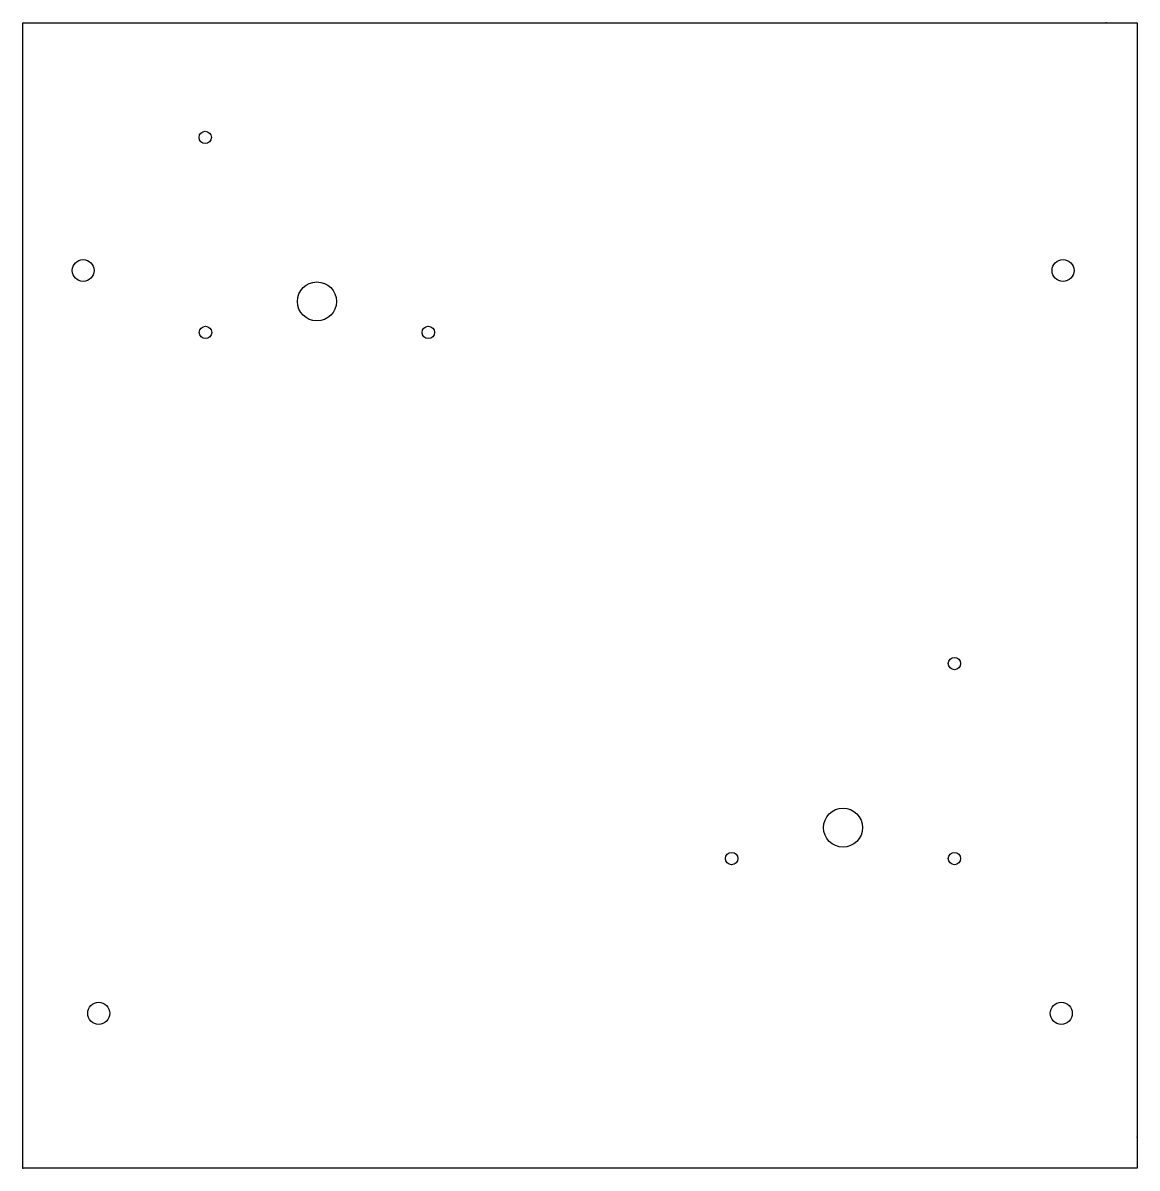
# Model space of a CAD drawing. Header units: inches. Extents: x 5.8 to 23.8, y 6.1 to 24.6.
import ezdxf

# ---------------------------------------------------------------- set-up
doc = ezdxf.new("R2010")
doc.units = ezdxf.units.IN
doc.header["$MEASUREMENT"] = 0
doc.layers.get('0').update_dxf_attribs({"color": 1})
doc.layers.add('non-cut features', color=3, linetype='Continuous')

msp = doc.modelspace()

# ---------------------------------------------------------------- linework, layer by layer
msp.add_lwpolyline([(5.817, 24.573), (23.817, 24.573), (23.817, 6.073), (5.817, 6.073)], close=True)
for centre, radius in [((8.763, 22.723), 0.1), ((6.791, 20.573), 0.178), ((22.621, 20.573), 0.178), ((8.767, 19.573), 0.1), ((12.367, 19.573), 0.1), ((20.867, 14.223), 0.1), ((17.267, 11.073), 0.1), ((20.867, 11.073), 0.1), ((7.042, 8.573), 0.178), ((22.592, 8.573), 0.178)]:
    msp.add_circle(centre, radius)
at = {"layer": 'non-cut features'}
for centre in [(10.567, 20.073), (19.067, 11.573)]:
    msp.add_circle(centre, 0.315, dxfattribs=at)
for p in [(23.317, 24.573), (23.817, 6.573), (5.817, 6.073)]:
    msp.add_point(p, dxfattribs=at)

doc.saveas('drawing.dxf')
